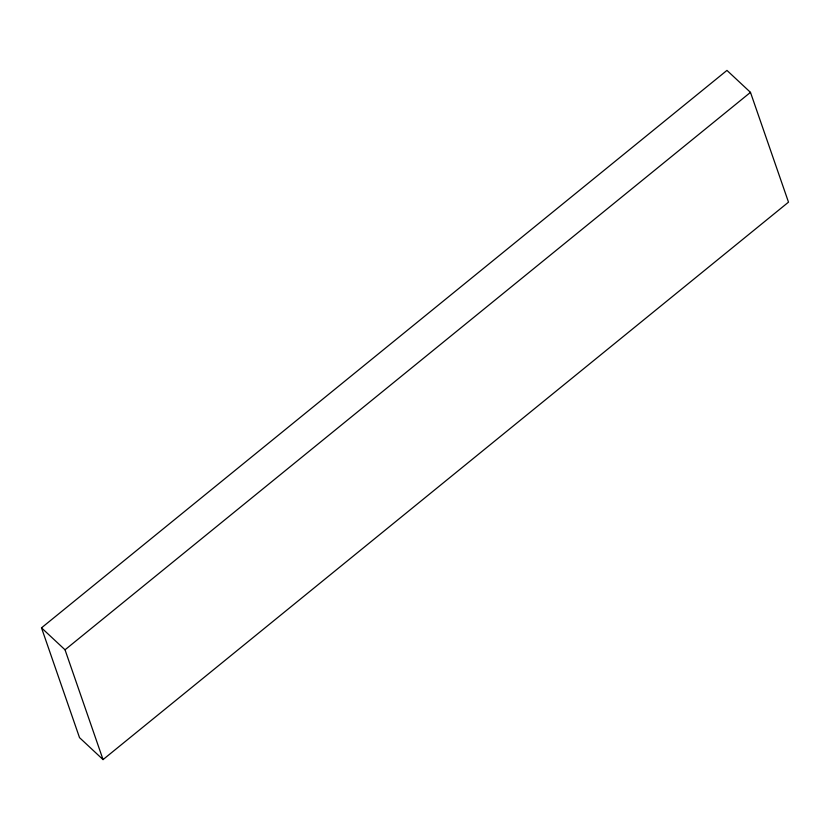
<?xml version="1.0" encoding="UTF-8"?>
<svg xmlns="http://www.w3.org/2000/svg" width="830" height="830" viewBox="0 0 830 830"><rect width="100%" height="100%" fill="white"/><g stroke="black" fill="none" stroke-linecap="round" stroke-linejoin="round"><path stroke-width="1.25" d="M41.5 627.843L726.956 70.405L750.476 92.358L788.5 202.157L103.044 759.595L79.524 737.642L41.5 627.843L65.031 649.797L103.044 759.595M65.031 649.797L750.476 92.358"/></g></svg>
